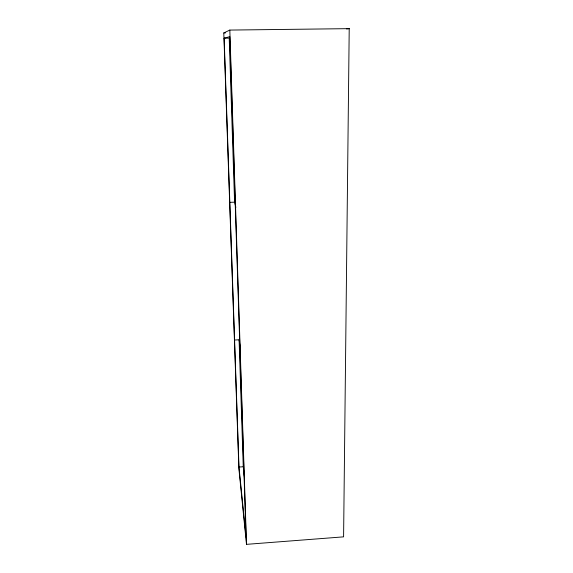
<?xml version="1.0" encoding="UTF-8"?>
<svg xmlns="http://www.w3.org/2000/svg" width="573" height="573" viewBox="0 0 573 573"><rect width="100%" height="100%" fill="white"/><g stroke="black" fill="none" stroke-linecap="round" stroke-linejoin="round"><path stroke-width="0.86" d="M349.215 28.65L343.592 536.851L246.497 544.35L238.884 468.614L223.785 32.94L229.823 30.075L349.215 28.65L346.572 28.951M224.143 38.205L229.787 36.629L246.053 537.037L238.977 467.038L224.143 38.205L229.221 38.133L234.593 202.176L235.868 207.383M238.977 467.038L243.253 466.751L244.334 476.485M234.579 340.018L239.099 339.789L240.381 348.599M229.816 202.341L234.593 202.176M223.785 32.94L225.44 32.919M229.823 30.075L246.497 544.35M239.099 339.789L243.253 466.751"/></g></svg>
